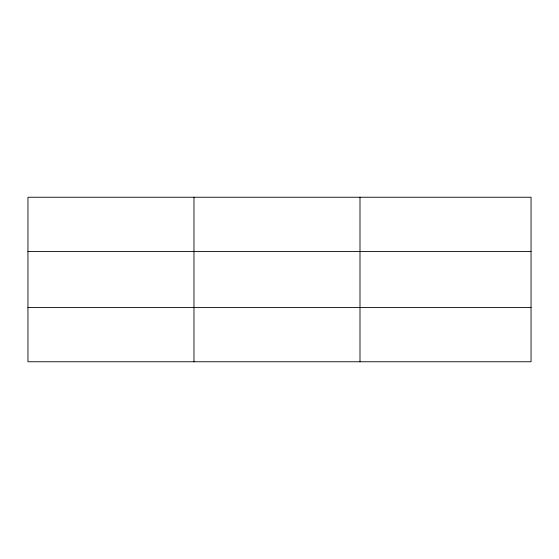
<?xml version="1.0" encoding="UTF-8"?>
<svg xmlns="http://www.w3.org/2000/svg" width="559" height="559" viewBox="0 0 559 559"><rect width="100%" height="100%" fill="white"/><g stroke="black" fill="none" stroke-linecap="round" stroke-linejoin="round"><path stroke-width="0.84" d="M193.973 197.236L193.973 361.764M359.996 197.236L359.996 361.764M531.05 307.471L531.05 361.764L27.95 361.764L27.95 197.236L531.05 197.236L531.05 307.471L27.95 307.471M27.95 251.529L531.05 251.529"/></g></svg>
